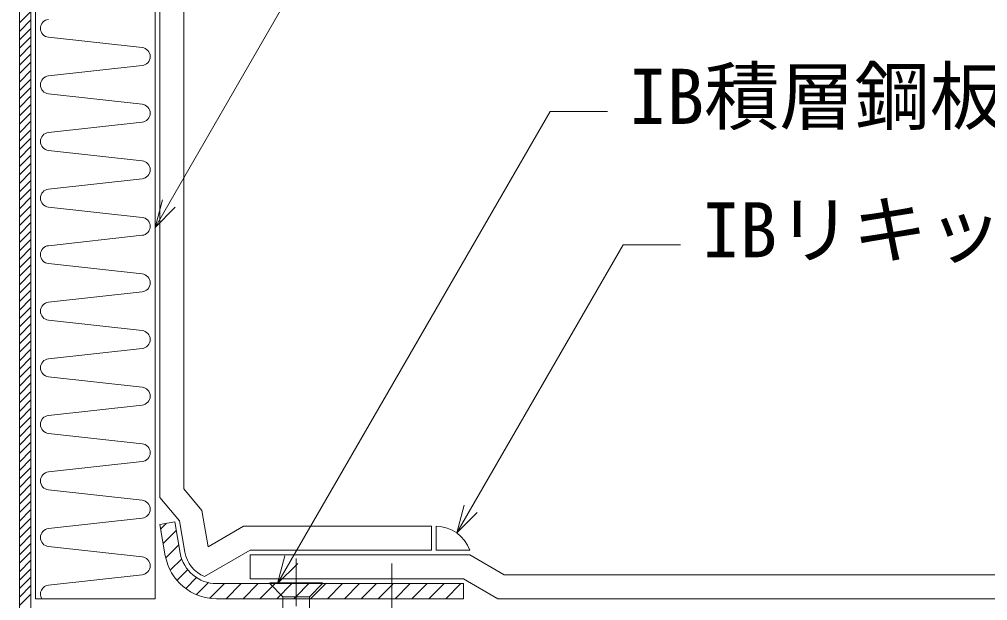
# Model space of a CAD drawing. Units: millimetres, scale not verified. Extents: x -840 to 840, y -594 to 594.
# Drawn here: x -331.7 to -129, y -146.8 to -25.1 of the extents above; entities that cross this region are included whole.
import ezdxf
from ezdxf.enums import TextEntityAlignment as Align

# ---------------------------------------------------------------- set-up
doc = ezdxf.new("R2010")
doc.units = ezdxf.units.MM
doc.header["$LTSCALE"] = 2
doc.linetypes.add('CHAIN1', pattern=[8, 5, -1, 1, -1])
for name, color, linetype, lineweight in [('0-1_中心線', 2, 'CHAIN1', 9), ('0-2_断熱材', 4, 'Continuous', 9), ('0-6_文字', 5, 'Continuous', 9), ('0-A_鋼材(受け鋼鈑)', 7, 'Continuous', 9), ('0-C_IBリキッド', 7, 'Continuous', 9), ('0-D_部材(積層鋼板)', 4, 'Continuous', 9), ('0-E_IBｼｰﾄ', 7, 'Continuous', 9), ('1-0_寸法線', 7, 'Continuous', 9), ('1-2_部材(ﾋﾞｽ類)', 7, 'Continuous', 9)]:
    doc.layers.add(name, color=color, linetype=linetype, lineweight=lineweight)
doc.styles.add('ＭＳ ゴシック', font='')
doc.styles.get('ＭＳ ゴシック').set_extended_font_data('MS Gothic')

msp = doc.modelspace()

# ---------------------------------------------------------------- linework, layer by layer
at = {"layer": '0-1_中心線'}
for p, q in [((-273.775, -138.034), (-273.775, -208.006)), ((-253.775, -139.039), (-253.775, -157.039))]:
    msp.add_line(p, q, dxfattribs=at)
at = {"layer": '0-2_断熱材', "color": 7}
msp.add_line((-328.315, 66.046), (-328.315, -146.454), dxfattribs=at)
at = {"layer": '0-2_断熱材'}
for p, q in [((-306.036, -31.071), (-325.593, -28.904)), ((-306.036, -34.827), (-325.593, -36.994)), ((-306.036, -42.917), (-325.593, -40.75)), ((-306.036, -46.673), (-325.593, -48.84)), ((-306.036, -54.762), (-325.593, -52.595)), ((-306.036, -58.518), (-325.593, -60.685)), ((-306.036, -66.608), (-325.593, -64.441)), ((-306.036, -70.364), (-325.593, -72.531)), ((-306.036, -78.454), (-325.593, -76.287)), ((-306.036, -82.209), (-325.593, -84.376)), ((-306.036, -90.299), (-325.593, -88.132)), ((-306.036, -94.055), (-325.593, -96.222)), ((-306.036, -102.145), (-325.593, -99.978)), ((-306.036, -105.901), (-325.593, -108.068)), ((-306.036, -113.991), (-325.593, -111.823)), ((-306.036, -117.746), (-325.593, -119.913)), ((-306.036, -125.836), (-325.593, -123.669)), ((-306.036, -129.592), (-325.593, -131.759)), ((-306.036, -137.682), (-325.593, -135.515)), ((-306.036, -141.437), (-325.593, -143.605))]:
    msp.add_line(p, q, dxfattribs=at)
at = {"layer": '0-2_断熱材', "color": 7}
msp.add_lwpolyline([(-303.315, 82.546), (-303.315, -146.454), (-328.315, -146.454)], dxfattribs=at)
at = {"layer": '0-2_断熱材'}
for centre, start, end in [((-325.418, -27.026), 95.35135, 264.64865), ((-306.212, -32.949), 275.35135, 84.64865), ((-325.418, -38.872), 95.35135, 264.64865), ((-306.212, -44.795), 275.35135, 84.64865), ((-325.418, -50.718), 95.35135, 264.64865), ((-306.212, -56.64), 275.35135, 84.64865), ((-325.418, -62.563), 95.35135, 264.64865), ((-306.212, -68.486), 275.35135, 84.64865), ((-325.418, -74.409), 95.35135, 264.64865), ((-306.212, -80.332), 275.35135, 84.64865), ((-325.418, -86.254), 95.35135, 264.64865), ((-306.212, -92.177), 275.35135, 84.64865), ((-325.418, -98.1), 95.35135, 264.64865), ((-306.212, -104.023), 275.35135, 84.64865), ((-325.418, -109.946), 95.35135, 264.64865), ((-306.212, -115.868), 275.35135, 84.64865), ((-325.418, -121.791), 95.35135, 264.64865), ((-306.212, -127.714), 275.35135, 84.64865), ((-325.418, -133.637), 95.35135, 264.64865), ((-306.212, -139.56), 275.35135, 84.64865), ((-325.418, -145.482), 95.35135, 211.01989)]:
    msp.add_arc(centre, 1.886, start, end, dxfattribs=at)
at = {"layer": '0-A_鋼材(受け鋼鈑)'}
for p, q in [((-331.715, -175.854), (-331.715, 82.546)), ((-329.315, -173.454), (-329.315, 82.546)), ((-331.715, -25.9), (-329.315, -23.5)), ((-331.715, -27.668), (-329.315, -25.268)), ((-331.715, -29.435), (-329.315, -27.035)), ((-331.715, -31.203), (-329.315, -28.803)), ((-331.715, -32.971), (-329.315, -30.571)), ((-331.715, -34.739), (-329.315, -32.339)), ((-331.715, -36.506), (-329.315, -34.106)), ((-331.715, -38.274), (-329.315, -35.874)), ((-331.715, -40.042), (-329.315, -37.642)), ((-331.715, -41.81), (-329.315, -39.41)), ((-331.715, -43.578), (-329.315, -41.178)), ((-331.715, -45.345), (-329.315, -42.945)), ((-331.715, -47.113), (-329.315, -44.713)), ((-331.715, -48.881), (-329.315, -46.481)), ((-331.715, -50.649), (-329.315, -48.249)), ((-331.715, -52.416), (-329.315, -50.016)), ((-331.715, -54.184), (-329.315, -51.784)), ((-331.715, -55.952), (-329.315, -53.552)), ((-331.715, -57.72), (-329.315, -55.32)), ((-331.715, -59.487), (-329.315, -57.087)), ((-331.715, -61.255), (-329.315, -58.855)), ((-331.715, -63.023), (-329.315, -60.623)), ((-331.715, -64.791), (-329.315, -62.391)), ((-331.715, -66.559), (-329.315, -64.159)), ((-331.715, -68.326), (-329.315, -65.926)), ((-331.715, -70.094), (-329.315, -67.694)), ((-331.715, -71.862), (-329.315, -69.462)), ((-331.715, -73.63), (-329.315, -71.23)), ((-331.715, -75.397), (-329.315, -72.997)), ((-331.715, -77.165), (-329.315, -74.765)), ((-331.715, -78.933), (-329.315, -76.533)), ((-331.715, -80.701), (-329.315, -78.301)), ((-331.715, -82.468), (-329.315, -80.068)), ((-331.715, -84.236), (-329.315, -81.836)), ((-331.715, -86.004), (-329.315, -83.604)), ((-331.715, -87.772), (-329.315, -85.372)), ((-331.715, -89.539), (-329.315, -87.139)), ((-331.715, -91.307), (-329.315, -88.907)), ((-331.715, -93.075), (-329.315, -90.675)), ((-331.715, -94.843), (-329.315, -92.443)), ((-331.715, -96.611), (-329.315, -94.211)), ((-331.715, -98.378), (-329.315, -95.978)), ((-331.715, -100.146), (-329.315, -97.746)), ((-331.715, -101.914), (-329.315, -99.514)), ((-331.715, -103.682), (-329.315, -101.282)), ((-331.715, -105.449), (-329.315, -103.049)), ((-331.715, -107.217), (-329.315, -104.817)), ((-331.715, -108.985), (-329.315, -106.585)), ((-331.715, -110.753), (-329.315, -108.353)), ((-331.715, -112.52), (-329.315, -110.12)), ((-331.715, -114.288), (-329.315, -111.888)), ((-331.715, -116.056), (-329.315, -113.656)), ((-331.715, -117.824), (-329.315, -115.424)), ((-331.715, -119.592), (-329.315, -117.192)), ((-331.715, -121.359), (-329.315, -118.959)), ((-331.715, -123.127), (-329.315, -120.727)), ((-331.715, -124.895), (-329.315, -122.495)), ((-331.715, -126.663), (-329.315, -124.263)), ((-331.715, -128.43), (-329.315, -126.03)), ((-331.715, -130.198), (-329.315, -127.798)), ((-331.715, -131.966), (-329.315, -129.566)), ((-331.715, -133.734), (-329.315, -131.334)), ((-331.715, -135.501), (-329.315, -133.101)), ((-331.715, -137.269), (-329.315, -134.869)), ((-331.715, -139.037), (-329.315, -136.637)), ((-331.715, -140.805), (-329.315, -138.405)), ((-331.715, -142.572), (-329.315, -140.172)), ((-331.715, -144.34), (-329.315, -141.94)), ((-331.715, -146.108), (-329.315, -143.708)), ((-331.715, -147.876), (-329.315, -145.476))]:
    msp.add_line(p, q, dxfattribs=at)
msp.add_lwpolyline([(-273.775, -173.454), (-329.315, -173.454), (-329.315, 56.712), (-331.715, 56.712), (-331.715, -175.854), (-273.775, -175.854)], close=True, dxfattribs=at)
at = {"layer": '0-C_IBリキッド'}
for p, q in [((-244.435, -136.288), (-244.435, -131.288)), ((-237.435, -136.288), (-244.435, -136.288))]:
    msp.add_line(p, q, dxfattribs=at)
msp.add_arc((-244.435, -138.688), 7.4, 18.92464, 90, dxfattribs=at)
at = {"layer": '0-D_部材(積層鋼板)'}
for p, q in [((-302.139, -131.892), (-300.894, -130.647)), ((-301.609, -134.898), (-298.876, -132.164)), ((-301.047, -137.87), (-298.346, -135.17)), ((-300.113, -140.472), (-297.724, -138.083)), ((-298.721, -142.615), (-296.465, -140.36)), ((-296.868, -144.299), (-294.603, -142.034)), ((-294.616, -145.582), (-292.112, -143.078)), ((-291.83, -146.331), (-288.786, -143.288)), ((-288.418, -146.454), (-285.251, -143.288)), ((-284.882, -146.454), (-281.715, -143.288)), ((-281.346, -146.454), (-278.18, -143.288)), ((-277.811, -146.454), (-274.644, -143.288)), ((-270.74, -146.454), (-267.573, -143.288)), ((-267.204, -146.454), (-264.038, -143.288)), ((-263.669, -146.454), (-260.502, -143.288)), ((-260.133, -146.454), (-256.967, -143.288)), ((-253.062, -146.454), (-249.896, -143.288)), ((-249.527, -146.454), (-246.36, -143.288)), ((-245.991, -146.454), (-242.824, -143.288)), ((-242.456, -146.454), (-239.289, -143.288)), ((-238.92, -146.454), (-238.775, -146.309))]:
    msp.add_line(p, q, dxfattribs=at)
for points in [[(-298.041, -136.897), (-299.196, -130.347), (-302.315, -130.897), (-301.16, -137.447)], [(-273.775, -146.454), (-273.775, -143.288), (-290.425, -143.288)], [(-290.425, -146.454), (-273.775, -146.454), (-253.775, -146.454), (-253.775, -143.288), (-273.775, -143.288), (-273.775, -146.454)], [(-274.275, -146.454), (-273.775, -145.954), (-271.109, -143.288)], [(-256.598, -146.454), (-253.775, -143.631), (-253.431, -143.288)]]:
    msp.add_lwpolyline(points, dxfattribs=at)
at = {"layer": '0-D_部材(積層鋼板)', "color": 7}
for points in [[(-298.041, -136.897), (-299.196, -130.347), (-302.315, -130.897), (-301.16, -137.447)], [(-290.425, -146.454), (-238.775, -146.454), (-238.775, -143.288), (-290.425, -143.288)]]:
    msp.add_lwpolyline(points, dxfattribs=at)
at = {"layer": '0-D_部材(積層鋼板)'}
msp.add_lwpolyline([(-238.775, -146.454), (-238.775, -143.288), (-253.775, -143.288), (-253.775, -146.454)], close=True, dxfattribs=at)
for radius in [10.9, 7.733]:
    msp.add_arc((-290.425, -135.554), radius, 190, 270, dxfattribs=at)
at = {"layer": '0-D_部材(積層鋼板)', "color": 7}
for radius in [10.9, 7.733]:
    msp.add_arc((-290.425, -135.554), radius, 190, 270, dxfattribs=at)
at = {"layer": '0-E_IBｼｰﾄ'}
for p, q in [((-302.315, -125.283), (-302.315, 24.495)), ((-297.315, -123.464), (-297.315, 23.156)), ((-293.52, -127.986), (-297.315, -123.464)), ((-298.211, -130.174), (-302.315, -125.283)), ((-292.183, -135.57), (-293.52, -127.986)), ((-297.057, -136.724), (-298.211, -130.174)), ((-292.183, -135.57), (-284.765, -131.288)), ((-292.96, -141.792), (-283.425, -136.288)), ((-245.435, -136.288), (-283.425, -136.288)), ((-237.435, -137.288), (-283.425, -137.288)), ((-283.425, -142.288), (-283.425, -137.288)), ((-237.435, -137.288), (-230.218, -141.454)), ((-230.218, -141.454), (6.767, -141.454)), ((-238.775, -142.288), (-283.425, -142.288)), ((-238.775, -142.288), (-231.558, -146.454)), ((-231.558, -146.454), (6.767, -146.454))]:
    msp.add_line(p, q, dxfattribs=at)
msp.add_lwpolyline([(-245.435, -136.288), (-245.435, -131.288), (-284.765, -131.288)], dxfattribs=at)
msp.add_arc((-290.425, -135.554), 6.733, 190, 247.88812, dxfattribs=at)
at = {"layer": '1-0_寸法線'}
for p, q in [((-303.315, -68.719), (-240.403, 40.249)), ((-277.665, -143.288), (-220.597, -44.442)), ((-220.597, -44.442), (-208.597, -44.442)), ((-240.134, -132.666), (-205.319, -72.365)), ((-205.319, -72.365), (-193.319, -72.365))]:
    msp.add_line(p, q, dxfattribs=at)
for points in [[(-299.072, -64.476), (-303.315, -68.719), (-301.762, -62.923)], [(-235.891, -128.423), (-240.134, -132.666), (-238.581, -126.871)], [(-273.423, -139.045), (-277.665, -143.288), (-276.112, -137.492)]]:
    msp.add_lwpolyline(points, dxfattribs=at)
at = {"layer": '1-2_部材(ﾋﾞｽ類)'}
for p, q in [((-276.541, -146.035), (-279.288, -143.288)), ((-271.008, -146.035), (-268.261, -143.288))]:
    msp.add_line(p, q, dxfattribs=at)
for points in [[(-279.288, -143.288), (-268.261, -143.288), (-268.261, -143.127), (-279.288, -143.127)], [(-276.541, -148.622), (-276.541, -146.035), (-271.008, -146.035), (-271.008, -148.622)]]:
    msp.add_lwpolyline(points, close=True, dxfattribs=at)

# ---------------------------------------------------------------- texts
at = {"layer": '0-6_文字', "color": 7, "style": 'ＭＳ ゴシック'}
for s, p in [('IB積層鋼板♯16', (-204.057, -50.501)), ('IBリキッド', (-188.779, -78.424))]:
    msp.add_text(s, height=11.54, dxfattribs=at).set_placement(p, align=Align.BOTTOM_LEFT)

doc.saveas('drawing.dxf')
